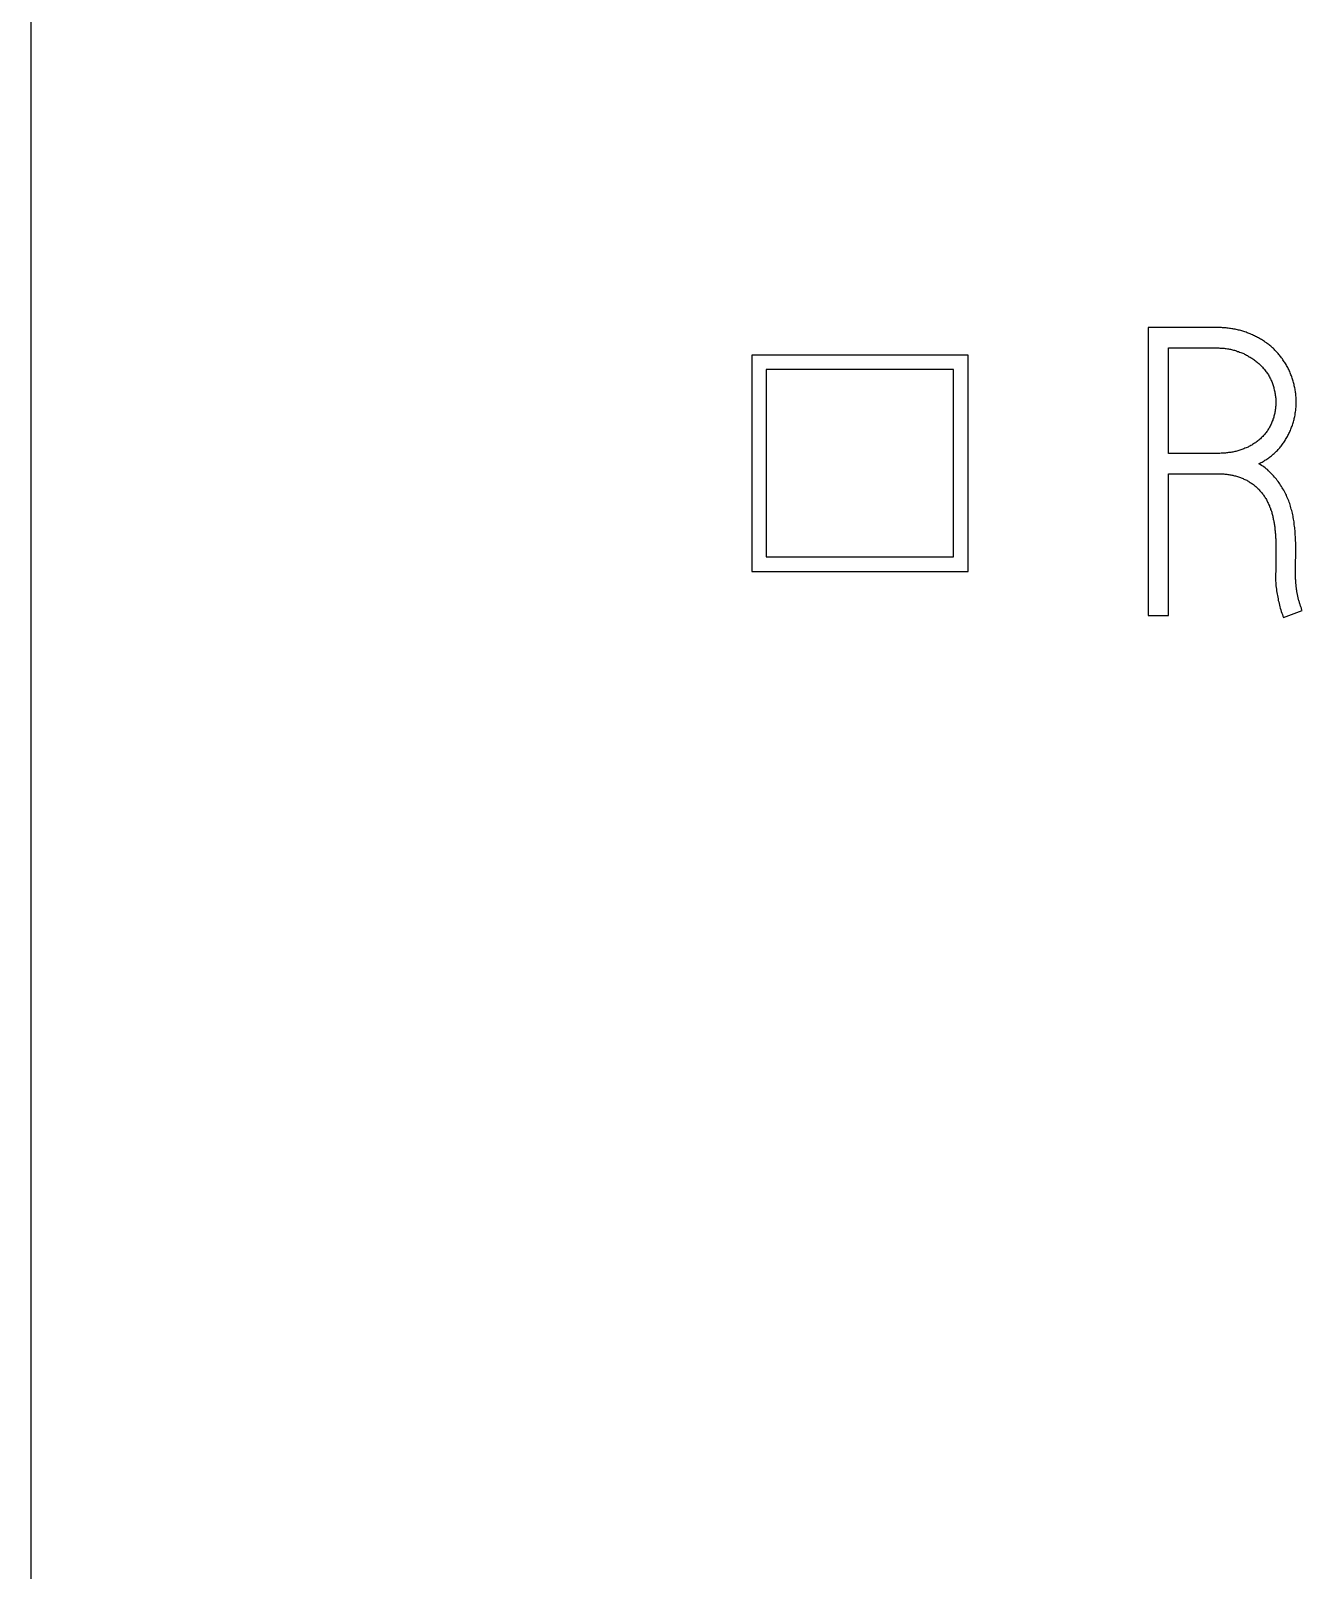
# Model space of a CAD drawing. Extents: x 0 to 420, y 0 to 297.
# Drawn here: x 107.53 to 116.35, y 193.32 to 204.01 of the extents above; entities that cross this region are included whole.
import ezdxf

# ---------------------------------------------------------------- set-up
doc = ezdxf.new("R2010")
doc.units = 0
doc.header["$LTSCALE"] = 23.1
doc.layers.add('10000_FRONT', color=7, linetype='CONTINUOUS')
doc.layers.add('10500_FRONT_LABELING', color=7, linetype='CONTINUOUS')

msp = doc.modelspace()

# ---------------------------------------------------------------- linework, layer by layer
at = {"layer": '10000_FRONT', "color": 7, "linetype": 'CONTINUOUS'}
for p, q in [((107.531, 237.197), (107.531, 147.197)), ((112.531, 201.755), (112.531, 200.254)), ((114.031, 201.755), (112.531, 201.755)), ((114.031, 200.254), (114.031, 201.755)), ((112.631, 201.655), (112.631, 200.354)), ((113.931, 201.655), (112.631, 201.655)), ((113.931, 200.354), (113.931, 201.655)), ((112.631, 200.354), (113.931, 200.354)), ((112.531, 200.254), (114.031, 200.254))]:
    msp.add_line(p, q, dxfattribs=at)
at = {"layer": '10500_FRONT_LABELING', "color": 7, "linetype": 'CONTINUOUS'}
for p, q in [((115.281, 201.947), (115.281, 199.947)), ((115.741, 201.947), (115.281, 201.947)), ((115.422, 201.073), (115.422, 201.805)), ((115.422, 201.805), (115.741, 201.805)), ((115.763, 201.073), (115.422, 201.073)), ((115.422, 199.947), (115.422, 200.932)), ((115.422, 200.932), (115.758, 200.932)), ((116.166, 200.439), (116.166, 200.258)), ((116.304, 200.349), (116.304, 200.415)), ((116.302, 200.26), (116.302, 200.299)), ((116.166, 200.258), (116.163, 200.233)), ((116.302, 200.249), (116.302, 200.26)), ((116.306, 200.161), (116.305, 200.172)), ((116.218, 199.933), (116.349, 199.983)), ((115.281, 199.947), (115.422, 199.947))]:
    msp.add_line(p, q, dxfattribs=at)
for points in [[(116.049, 201.001), (116.056, 201.005), (116.063, 201.009), (116.07, 201.012), (116.077, 201.016), (116.084, 201.021), (116.09, 201.025), (116.097, 201.029), (116.104, 201.033), (116.11, 201.038), (116.117, 201.042), (116.123, 201.047), (116.129, 201.052), (116.135, 201.057), (116.142, 201.062), (116.148, 201.067), (116.154, 201.072), (116.159, 201.077), (116.165, 201.083), (116.171, 201.088), (116.177, 201.094), (116.182, 201.1), (116.188, 201.106), (116.193, 201.112), (116.198, 201.118), (116.203, 201.124), (116.208, 201.13), (116.212, 201.136), (116.217, 201.143), (116.222, 201.149), (116.226, 201.156), (116.23, 201.162), (116.234, 201.169), (116.238, 201.176), (116.242, 201.183), (116.246, 201.189), (116.25, 201.196), (116.253, 201.203), (116.257, 201.211), (116.26, 201.218), (116.263, 201.225), (116.267, 201.232), (116.27, 201.24), (116.273, 201.247), (116.275, 201.255), (116.278, 201.262), (116.281, 201.269), (116.283, 201.277), (116.286, 201.284), (116.288, 201.292), (116.29, 201.3), (116.292, 201.307), (116.294, 201.315), (116.296, 201.323), (116.297, 201.33), (116.299, 201.338), (116.3, 201.346), (116.301, 201.354), (116.303, 201.362), (116.304, 201.37), (116.304, 201.378), (116.305, 201.385), (116.306, 201.393), (116.306, 201.401), (116.307, 201.409), (116.307, 201.417), (116.307, 201.425), (116.307, 201.433), (116.307, 201.441), (116.307, 201.448), (116.306, 201.456), (116.306, 201.464), (116.305, 201.472), (116.305, 201.48), (116.304, 201.488), (116.303, 201.496), (116.302, 201.503), (116.3, 201.511), (116.299, 201.519), (116.298, 201.527), (116.296, 201.535), (116.294, 201.542), (116.293, 201.55), (116.291, 201.558), (116.289, 201.565), (116.286, 201.573), (116.284, 201.581), (116.282, 201.588), (116.279, 201.596), (116.277, 201.603), (116.274, 201.611), (116.271, 201.618), (116.268, 201.625), (116.265, 201.632), (116.262, 201.64), (116.259, 201.647), (116.256, 201.654), (116.252, 201.661), (116.248, 201.668), (116.245, 201.675), (116.241, 201.682), (116.237, 201.689), (116.233, 201.696), (116.229, 201.703), (116.224, 201.709), (116.22, 201.716), (116.215, 201.722), (116.211, 201.729), (116.206, 201.735), (116.201, 201.742), (116.197, 201.748), (116.192, 201.754), (116.187, 201.76), (116.182, 201.766), (116.176, 201.772), (116.171, 201.778), (116.166, 201.783), (116.16, 201.789), (116.154, 201.795), (116.149, 201.8), (116.143, 201.805), (116.137, 201.811), (116.131, 201.816), (116.125, 201.821), (116.119, 201.826), (116.112, 201.831), (116.106, 201.836), (116.1, 201.84), (116.093, 201.845), (116.087, 201.849), (116.08, 201.854), (116.073, 201.858), (116.067, 201.862), (116.06, 201.866), (116.053, 201.87), (116.046, 201.874), (116.039, 201.878), (116.032, 201.882), (116.025, 201.885), (116.018, 201.889), (116.011, 201.892), (116.004, 201.895), (115.996, 201.898), (115.989, 201.902), (115.982, 201.905), (115.974, 201.907), (115.967, 201.91), (115.959, 201.913), (115.952, 201.916), (115.944, 201.918), (115.937, 201.92), (115.929, 201.923), (115.922, 201.925), (115.914, 201.927), (115.906, 201.929), (115.899, 201.93), (115.891, 201.932), (115.883, 201.934), (115.875, 201.935), (115.868, 201.937), (115.86, 201.938), (115.852, 201.939), (115.844, 201.94), (115.836, 201.941), (115.829, 201.942), (115.821, 201.943), (115.813, 201.944), (115.805, 201.944), (115.797, 201.945), (115.789, 201.946), (115.781, 201.946), (115.773, 201.946), (115.765, 201.947), (115.757, 201.947), (115.749, 201.947), (115.741, 201.947)], [(115.741, 201.805), (115.749, 201.805), (115.756, 201.805), (115.764, 201.805), (115.771, 201.805), (115.778, 201.804), (115.786, 201.804), (115.793, 201.803), (115.8, 201.803), (115.808, 201.802), (115.815, 201.801), (115.822, 201.8), (115.83, 201.799), (115.837, 201.798), (115.844, 201.796), (115.851, 201.795), (115.859, 201.793), (115.866, 201.792), (115.873, 201.79), (115.88, 201.788), (115.887, 201.786), (115.894, 201.784), (115.901, 201.781), (115.908, 201.779), (115.915, 201.776), (115.922, 201.774), (115.929, 201.771), (115.936, 201.768), (115.943, 201.765), (115.949, 201.762), (115.956, 201.758), (115.962, 201.755), (115.969, 201.752), (115.975, 201.748), (115.982, 201.744), (115.988, 201.741), (115.994, 201.737), (116, 201.733), (116.007, 201.729), (116.013, 201.725), (116.019, 201.72), (116.024, 201.716), (116.03, 201.711), (116.036, 201.707), (116.042, 201.702), (116.047, 201.697), (116.053, 201.692), (116.058, 201.687), (116.064, 201.681), (116.069, 201.676), (116.074, 201.671), (116.079, 201.665), (116.084, 201.66), (116.088, 201.654), (116.093, 201.648), (116.097, 201.642), (116.102, 201.636), (116.106, 201.63), (116.11, 201.624), (116.114, 201.617), (116.118, 201.611), (116.121, 201.604), (116.125, 201.598), (116.128, 201.591), (116.131, 201.585), (116.134, 201.578), (116.137, 201.571), (116.14, 201.564), (116.142, 201.557), (116.145, 201.55), (116.147, 201.543), (116.149, 201.536), (116.152, 201.529), (116.153, 201.522), (116.155, 201.515), (116.157, 201.507), (116.158, 201.5), (116.16, 201.493), (116.161, 201.485), (116.162, 201.478), (116.163, 201.471), (116.164, 201.463), (116.165, 201.456), (116.165, 201.449), (116.165, 201.441), (116.166, 201.434), (116.166, 201.426), (116.166, 201.419), (116.165, 201.412), (116.165, 201.404), (116.164, 201.397), (116.164, 201.389), (116.163, 201.382), (116.162, 201.375), (116.161, 201.367), (116.159, 201.36), (116.158, 201.353), (116.156, 201.345), (116.155, 201.338), (116.153, 201.331), (116.151, 201.324), (116.149, 201.317), (116.146, 201.31), (116.144, 201.303), (116.141, 201.296), (116.139, 201.289), (116.136, 201.282), (116.133, 201.275), (116.13, 201.269), (116.126, 201.262), (116.123, 201.255), (116.119, 201.249), (116.115, 201.243), (116.111, 201.236), (116.107, 201.23), (116.103, 201.224), (116.098, 201.218), (116.094, 201.213), (116.089, 201.207), (116.085, 201.201), (116.08, 201.196), (116.075, 201.19), (116.069, 201.185), (116.064, 201.18), (116.059, 201.175), (116.053, 201.17), (116.047, 201.165), (116.042, 201.16), (116.036, 201.156), (116.03, 201.151), (116.024, 201.147), (116.018, 201.143), (116.011, 201.139), (116.005, 201.135), (115.999, 201.131), (115.992, 201.127), (115.986, 201.124), (115.979, 201.12), (115.973, 201.117), (115.966, 201.114), (115.959, 201.111), (115.952, 201.108), (115.945, 201.105), (115.938, 201.102), (115.931, 201.1), (115.924, 201.097), (115.917, 201.095), (115.91, 201.093), (115.903, 201.091), (115.896, 201.089), (115.889, 201.087), (115.882, 201.085), (115.874, 201.084), (115.867, 201.082), (115.86, 201.081), (115.853, 201.08), (115.845, 201.079), (115.838, 201.078), (115.83, 201.077), (115.823, 201.076), (115.816, 201.075), (115.808, 201.075), (115.801, 201.074), (115.793, 201.074), (115.786, 201.074), (115.778, 201.073), (115.771, 201.073), (115.763, 201.073)], [(115.758, 200.932), (115.765, 200.932), (115.772, 200.932), (115.779, 200.931), (115.785, 200.931), (115.792, 200.931), (115.799, 200.93), (115.806, 200.93), (115.813, 200.929), (115.82, 200.928), (115.826, 200.928), (115.833, 200.927), (115.84, 200.926), (115.847, 200.925), (115.853, 200.923), (115.86, 200.922), (115.867, 200.921), (115.873, 200.919), (115.88, 200.918), (115.887, 200.916), (115.893, 200.914), (115.9, 200.912), (115.907, 200.91), (115.913, 200.908), (115.92, 200.906), (115.926, 200.903), (115.933, 200.901), (115.939, 200.898), (115.945, 200.895), (115.951, 200.892), (115.958, 200.889), (115.964, 200.886), (115.97, 200.883), (115.976, 200.879), (115.982, 200.876), (115.988, 200.872), (115.993, 200.868), (115.999, 200.865), (116.005, 200.861), (116.01, 200.856), (116.016, 200.852), (116.021, 200.848), (116.026, 200.843), (116.032, 200.839), (116.037, 200.834), (116.042, 200.829), (116.047, 200.824), (116.051, 200.819), (116.056, 200.814), (116.06, 200.809), (116.065, 200.804), (116.069, 200.799), (116.073, 200.793), (116.077, 200.788), (116.081, 200.782), (116.085, 200.776), (116.089, 200.771), (116.093, 200.765), (116.096, 200.759), (116.1, 200.753), (116.103, 200.747), (116.106, 200.741), (116.109, 200.734), (116.112, 200.728), (116.115, 200.722), (116.118, 200.716), (116.121, 200.709), (116.123, 200.703), (116.126, 200.697), (116.128, 200.69), (116.13, 200.684), (116.133, 200.677), (116.135, 200.671), (116.137, 200.664), (116.139, 200.657), (116.14, 200.651), (116.142, 200.644), (116.144, 200.637), (116.146, 200.631), (116.147, 200.624), (116.148, 200.617), (116.15, 200.61), (116.151, 200.604), (116.152, 200.597), (116.154, 200.59), (116.155, 200.583), (116.156, 200.577), (116.157, 200.57), (116.158, 200.563), (116.159, 200.556), (116.159, 200.549), (116.16, 200.542), (116.161, 200.536), (116.162, 200.529), (116.162, 200.522), (116.163, 200.515), (116.163, 200.508), (116.164, 200.501), (116.164, 200.494), (116.164, 200.488), (116.165, 200.481), (116.165, 200.474), (116.165, 200.467), (116.165, 200.46), (116.165, 200.453), (116.166, 200.446), (116.166, 200.439)], [(116.304, 200.415), (116.304, 200.425), (116.304, 200.435), (116.304, 200.445), (116.304, 200.455), (116.303, 200.466), (116.303, 200.476), (116.302, 200.486), (116.302, 200.496), (116.301, 200.506), (116.3, 200.516), (116.3, 200.526), (116.299, 200.537), (116.298, 200.547), (116.297, 200.557), (116.296, 200.567), (116.294, 200.577), (116.293, 200.587), (116.292, 200.597), (116.29, 200.607), (116.288, 200.617), (116.287, 200.627), (116.285, 200.637), (116.283, 200.647), (116.281, 200.657), (116.278, 200.667), (116.276, 200.677), (116.273, 200.686), (116.271, 200.696), (116.268, 200.706), (116.265, 200.716), (116.262, 200.725), (116.258, 200.735), (116.255, 200.744), (116.251, 200.754), (116.247, 200.763), (116.243, 200.772), (116.239, 200.782), (116.235, 200.791), (116.23, 200.8), (116.225, 200.809), (116.221, 200.818), (116.215, 200.827), (116.21, 200.835), (116.205, 200.844), (116.199, 200.852), (116.194, 200.861), (116.188, 200.869), (116.182, 200.877), (116.176, 200.885), (116.17, 200.893), (116.163, 200.901), (116.157, 200.909), (116.15, 200.917), (116.143, 200.924), (116.136, 200.932), (116.129, 200.939), (116.122, 200.946), (116.114, 200.953), (116.107, 200.96), (116.099, 200.966), (116.091, 200.973), (116.083, 200.979), (116.075, 200.985), (116.067, 200.99), (116.058, 200.996), (116.049, 201.001)], [(116.302, 200.299), (116.302, 200.305), (116.302, 200.31), (116.302, 200.316), (116.302, 200.321), (116.302, 200.327), (116.303, 200.333), (116.303, 200.338), (116.304, 200.344), (116.304, 200.349)], [(116.163, 200.233), (116.163, 200.221), (116.163, 200.21), (116.164, 200.199), (116.164, 200.187), (116.165, 200.176), (116.166, 200.165), (116.167, 200.153), (116.168, 200.142), (116.17, 200.131), (116.171, 200.12), (116.173, 200.108), (116.175, 200.097), (116.177, 200.086), (116.179, 200.075), (116.181, 200.064), (116.183, 200.053), (116.186, 200.042), (116.189, 200.031), (116.191, 200.02), (116.194, 200.009), (116.197, 199.998), (116.201, 199.987), (116.204, 199.976), (116.207, 199.965), (116.211, 199.955), (116.215, 199.944), (116.218, 199.933)], [(116.305, 200.172), (116.304, 200.183), (116.304, 200.188), (116.304, 200.194), (116.303, 200.199), (116.303, 200.205), (116.303, 200.211), (116.302, 200.216), (116.302, 200.222), (116.302, 200.227), (116.302, 200.233), (116.302, 200.238), (116.302, 200.244), (116.302, 200.249)], [(116.349, 199.983), (116.347, 199.988), (116.345, 199.993), (116.343, 199.999), (116.341, 200.004), (116.339, 200.009), (116.337, 200.014), (116.335, 200.02), (116.334, 200.025), (116.332, 200.03), (116.33, 200.035), (116.329, 200.041), (116.327, 200.046), (116.326, 200.051), (116.324, 200.057), (116.323, 200.062), (116.321, 200.067), (116.32, 200.073), (116.319, 200.078), (116.318, 200.084), (116.316, 200.089), (116.315, 200.095), (116.314, 200.1), (116.313, 200.106), (116.312, 200.111), (116.312, 200.117), (116.311, 200.122), (116.31, 200.128), (116.309, 200.133), (116.309, 200.139), (116.308, 200.144), (116.307, 200.15), (116.307, 200.155), (116.306, 200.161)]]:
    msp.add_lwpolyline(points, dxfattribs=at)

doc.saveas('drawing.dxf')
